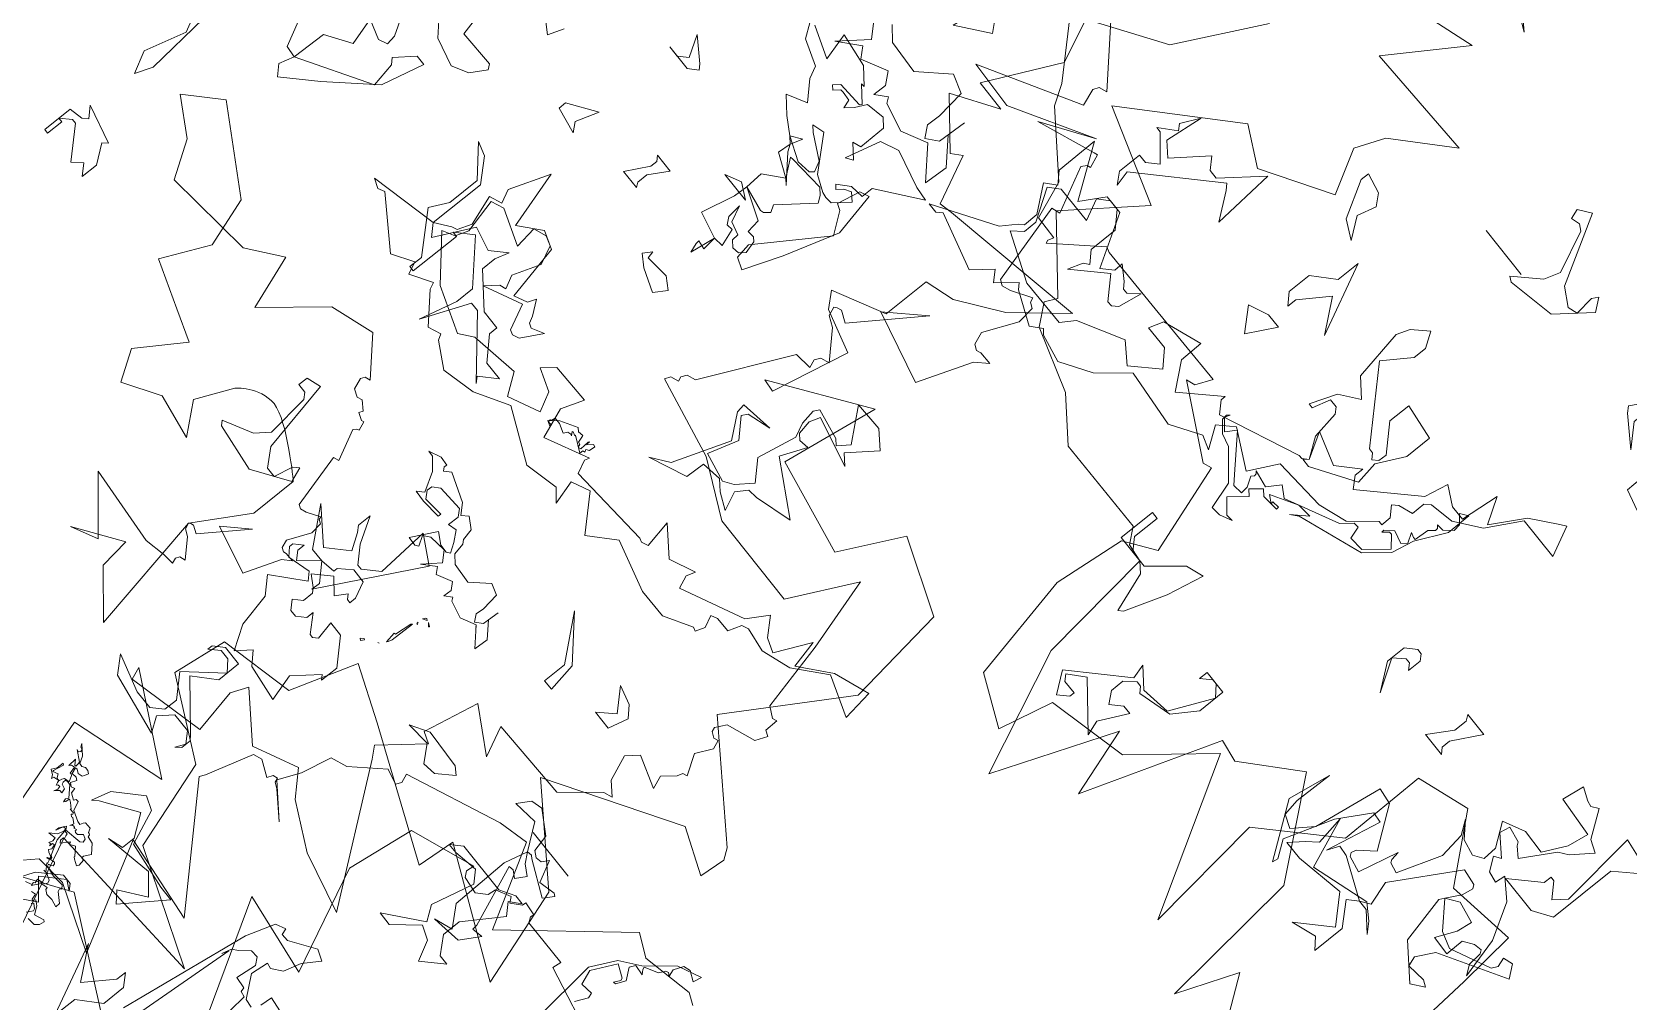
# Model space of a CAD drawing. Header units: metres. Extents: x -71 to 881, y -503 to 661.
# Drawn here: x 118.36 to 124.68, y -270.38 to -266.55 of the extents above; entities that cross this region are included whole.
import ezdxf

# ---------------------------------------------------------------- set-up
doc = ezdxf.new("R2010")
doc.units = ezdxf.units.M
doc.layers.add('ARBRE', color=100, linetype='Continuous', lineweight=13, true_color=0x00ff3f)

# ---------------------------------------------------------------- blocks, each defined once
blk = doc.blocks.new('WMF2', base_point=(0, 0.01))
at = {"color": 251, "lineweight": 0, "true_color": 0x636466}
for points in [[(124.97, -219.82), (134.84, -221.76), (134.73, -222.86), (140.59, -222.8), (140.98, -223.38), (140.96, -223.82), (142.59, -223.95), (142.62, -223.52), (143.7, -222.51), (144.2, -223.11), (145.93, -222.16), (146.02, -221.17), (147.09, -220.14), (149.19, -220.32), (149.69, -220.93), (149.6, -221.91), (157.24, -218.9), (158.3, -210.64), (152.62, -198.66), (162.76, -199.86), (152.65, -183.05)], [(154.26, -173.69), (175.85, -184.22), (183.13, -179.1)], [(212.64, -105.02), (197.13, -110.25), (202.88, -101.16), (188.84, -101.73), (195.03, -95.86), (196.4, -92.3), (193.55, -87.25), (201.48, -82.18), (206.17, -84.52), (217.5, -73.62), (205.76, -70.03), (212.07, -61.12), (204.08, -54.99), (204.77, -53.52), (202.84, -51.25), (195.1, -48.95), (190.12, -45.33), (178.29, -45.44), (176.89, -43.78), (174.7, -43.59), (173.01, -29.2), (166.39, -14.78), (160.89, -29.58), (158.19, -21.39), (152.68, -38.14), (149.95, -37.75), (143.85, -43.43), (139.57, -38.33), (135.29, -33.25), (133.39, -15.7), (130.63, -23.1), (123.64, -13.73)], [(47.38, -42.86), (52.22, -53.02), (31.88, -54.47), (45.91, -59.56), (49.4, -70.11), (59.14, -74.81), (58.34, -81.44), (49.36, -83.76), (46.84, -91.88), (40.14, -89.34), (24.4, -82.93), (24.01, -87.6), (8.81, -80.93), (12.69, -92.64), (23.58, -100.08), (8.83, -109.56), (3.27, -107.44), (3.01, -110.61), (3.9, -111.79), (16.57, -120.44), (8.22, -134.47), (9.81, -146.85), (18.98, -150.2), (22.71, -142.59), (34.39, -144.58), (32.65, -156.43), (43.16, -148.65), (41.63, -148.52), (39.67, -158.01), (44.92, -159.4), (46.44, -161.06), (40.43, -164.26), (40.42, -170.12), (36.91, -171.27), (31.95, -175.08), (27.13, -180.99), (44.83, -177.37), (46.41, -176.96), (49.12, -182.48), (50.2, -181.46), (55.69, -185.68), (50.55, -189.17), (54.41, -189.22), (50.23, -198.2), (52.48, -203.12)], [(162.25, -221.47), (162.55, -220.76), (164.41, -221.19), (167.6, -217.66), (169.53, -216.89), (170.28, -213.15), (171.44, -210.43), (167.5, -207.63), (170.63, -209.8), (171.33, -210.11), (171.53, -210.62), (172.06, -210.42), (172.36, -209.7), (174.37, -210.56), (175.39, -210.16), (176.98, -204.42), (177.29, -203.7), (165.65, -192.21), (176.34, -193.26), (169.52, -180.97), (177.55, -183.87), (181.35, -183.49), (184.59, -178.67)], [(213.62, -93.64), (218.84, -83.17), (228.67, -76.4), (223.08, -70.7), (221.59, -68.47), (214.46, -63.39), (212.7, -59.01), (209.83, -58.98), (210.04, -58.28), (209.88, -57.88), (205.22, -63.07), (204.55, -62.86), (196.2, -62.98), (185.71, -63.11), (186.56, -61.11), (187.58, -60.7), (178.92, -56.25), (177.9, -56.66), (174.32, -45.95), (177.81, -43.34), (178.67, -34.61), (175.87, -21.54), (169.72, -18.91), (168.26, -25.61), (158.55, -28.14), (151.66, -37.02), (141.23, -19.49), (142.97, -34.33), (135.13, -42.17), (135.3, -53.01), (129.01, -55.27), (122.91, -48.29), (114.53, -49.68), (113.77, -42.55), (112.45, -25.61)], [(58.37, -50.92), (61.87, -62.25), (50.47, -66), (62.16, -71.92), (61.59, -70.48), (52.23, -72.98), (53.36, -78.3), (52.54, -80.39), (46.99, -76.49), (41.75, -79.1), (39.13, -76.49), (33.51, -73.76), (26.05, -72.12), (37.25, -86.3), (38.33, -87.51), (34.61, -92.45), (35.99, -92.94), (34.69, -99.75), (29.28, -96.73), (30.97, -100.19), (21.09, -100.49), (17.67, -104.7), (16.66, -105.12), (18.28, -106.23), (19.48, -109.18), (18.41, -110.67), (14.49, -109.41), (15.1, -110.95), (13.93, -112.47), (13.73, -113.15), (13.23, -113.37), (14.72, -115.61), (13.76, -117.64), (14.16, -118.66), (14.68, -118.45), (15.39, -118.76), (15.6, -119.27), (14.94, -120.61), (11.56, -121.96), (10.97, -123.39), (11.67, -123.68), (11.74, -125.32), (12.27, -125.11), (13.58, -125.77), (15.6, -134.05), (18.21, -142.77), (22.11, -134.68), (33.61, -134.71), (40.51, -137.9), (50.45, -139.73), (50.16, -140.44), (49.24, -140.81), (49.44, -141.32), (49.15, -142.04), (48.13, -142.44), (43.19, -153.31), (41.06, -153.59), (41.43, -154.51), (41.13, -155.22), (40.11, -155.63), (43.05, -158.46), (44.35, -159.02), (44.76, -160.04), (44.45, -160.3), (43.92, -160.51), (42.49, -159.91), (37.1, -168.03), (40.97, -163.9), (32.15, -161.95), (29.82, -168.64), (28.52, -170), (30.14, -169.93), (30.65, -169.72), (31.37, -170.03), (31.94, -171.46), (30.17, -175.61), (30.45, -177.74), (31.15, -178.04), (31.35, -178.56), (33.6, -177.07), (34.61, -176.66), (35.32, -176.96), (38.04, -186.65), (37.02, -187.05), (39.7, -192.27), (39.35, -192.88), (38.94, -193.04), (39.56, -194.57), (39.97, -194.4), (46.81, -191.62), (41.05, -195.63), (50.47, -189.97), (56.38, -190.15), (44.99, -196.88), (45.76, -198.84), (45.47, -199.54), (44.55, -199.92), (50.64, -205.39)], [(121.43, -231.58), (122.86, -232.19), (129.04, -230.77), (131.8, -232.03), (142.53, -219.05), (147.98, -228.38), (151.61, -227.39), (162.65, -222.48), (162.25, -221.47), (162.25, -221.47)], [(57.77, -59.77), (57.34, -59.74), (56.99, -59.99), (56.55, -59.99), (56.22, -59.81), (56.35, -59.33), (56.48, -59.08), (57.01, -58.91), (57.45, -59.12), (57.71, -59.07), (57.42, -58.35), (56.8, -58.47), (56.47, -58.28), (56.73, -57.56), (56.31, -57.33), (55.87, -57.53), (55.75, -56.92), (54.93, -56.6), (54.8, -56.85), (54.47, -56.9), (54, -55.88), (52.71, -55.43), (52.29, -55.4), (52.19, -55.8), (52.04, -56.06), (51.25, -56.07), (50.96, -55.61), (50.83, -55.62), (50.67, -55.53), (50.58, -55.28), (49.76, -55.18), (48.77, -54.33), (49.22, -53.47), (49.17, -53.21), (48.84, -53.17), (48.7, -52.42), (48.83, -52.17), (49.57, -52.45), (49.82, -52.58), (49.78, -52.67), (50.67, -53.46), (51.2, -53.08), (51.37, -53.18), (51.41, -53.31), (52.03, -52.33), (52.28, -52.54), (52.29, -52.9), (52.25, -52.99), (52.13, -53.02), (52.29, -53.33), (52.38, -53.6), (52.8, -53.6), (52.54, -52.26), (51.6, -50.66), (51.34, -50.52), (51.27, -50.28), (50.74, -50.44), (50.57, -50.33), (50.48, -50.06), (50.84, -49.82), (50.98, -49.78), (50.89, -49.52), (49.55, -49.37), (48.16, -49.5), (47.78, -49.18), (48, -48.98), (47.85, -48.67), (46.68, -47.94), (46.65, -47.37), (47.56, -47.53), (48.39, -47.43), (48.9, -47.71), (48.98, -47.97), (49.76, -47.72), (50.3, -46.68)], [(49.75, -46.27), (49.22, -46.45), (49.02, -45.79), (48.86, -45.72), (48.68, -46.06), (48.07, -45.73), (47.44, -44.86), (46.32, -45.35), (46.14, -45.25), (46.23, -44.64), (46.6, -44.17), (47.56, -44.03)], [(48.27, -44.32), (47.88, -45.08), (47.97, -45.33), (48.55, -45.65), (48.68, -45.4)], [(51.09, -46.45), (50.35, -46.83), (50.42, -47.09), (50.26, -47.21), (50.42, -47.72), (49.49, -48.01), (49.31, -48.35), (49.49, -48.67), (50.03, -48.84), (50.3, -48.99), (50.77, -48.92), (50.44, -48.95), (51.22, -49.71), (51.11, -49.74), (51.31, -50.19), (51.71, -50.04), (51.65, -50.13), (51.4, -50.23), (51.47, -50.48), (52.03, -50.67), (52.29, -50.82), (52.12, -51.17), (52.29, -51.69), (52.54, -51.59), (52.57, -51.17), (52.63, -51.43), (52.9, -51.36), (52.76, -51.82), (52.87, -52.23), (53.49, -52.1), (53.75, -52.03), (53.04, -52.74), (52.85, -53.52), (52.92, -53.78), (53.01, -53.82), (53.28, -53.74), (53.5, -52.87), (53.5, -53.31), (53.09, -54.09), (52.87, -53.87), (52.85, -53.74), (50.74, -54.16), (50.47, -54.45), (50.6, -54.86), (51.14, -55.04), (51.55, -54.48), (51.91, -54.45), (52.09, -54.54), (52.03, -54.61), (52.09, -54.76), (52.39, -54.6), (52.42, -54.73), (52.51, -54.77), (52.77, -54.69), (52.92, -54.44), (52.77, -54.92), (53.44, -55.27), (53.59, -55.23), (53.84, -55.36), (53.75, -55.52), (53.79, -55.66), (54.35, -55.63), (54.31, -55.72), (54.95, -56.16), (55.21, -56.29), (55.34, -56.28), (55.36, -55.82), (55.49, -55.58), (55.61, -55.96), (55.42, -56.31), (56.6, -57.37), (57.04, -57.37), (57.3, -57.31), (57.27, -56.95), (57.18, -56.7), (56.58, -56.58), (56.42, -56.07), (56.77, -56.03), (57.04, -55.74), (57.17, -55.49), (57.04, -55.96), (57.15, -56.34), (57.42, -56.28), (57.5, -56.1), (57.66, -56.41), (57.75, -56.66), (58.41, -56.45), (58.45, -56.16), (58.7, -56.5), (59.31, -56.82), (58.99, -57.43), (58.98, -58.29), (58.79, -58.19), (59.04, -56.9), (58.99, -56.77), (58.39, -57.11), (58.15, -56.74), (57.97, -56.66), (57.71, -56.74), (57.66, -57.05), (57.53, -57.31), (56.88, -57.52), (57.28, -58.16), (57.46, -58.26), (57.59, -58.22), (57.82, -59.01), (58.22, -58.91), (58.37, -58.64), (58.47, -59.68), (57.96, -59.2), (57.81, -59.24), (57.85, -59.58), (57.93, -59.84), (59.21, -60.53), (58.92, -60.47), (58.77, -60.73), (58.88, -60.98), (59.17, -61.05), (59.42, -61.39), (58.22, -60.54), (57.77, -59.77), (57.77, -59.77)], [(169.87, -28.84), (169.25, -28.23), (167.56, -28.23), (167.56, -27.6), (168.66, -26.5), (170.48, -28.84), (164.64, -34.67), (165.12, -36.39), (162.8, -34.67), (159.28, -35.28), (156.97, -40.52), (158.19, -41.62), (158.8, -41.62), (159.88, -40.52), (159.88, -41.62), (156.97, -41.62), (156.97, -38.21), (158.8, -35.28), (162.8, -34.07), (163.41, -34.67), (164.03, -34.67), (165.12, -33.45), (165.12, -31.75), (164.03, -30.53), (162.8, -31.75), (161.71, -31.75), (163.41, -28.23), (162.8, -26.5), (168.04, -30.53), (169.87, -28.84), (169.87, -28.84)], [(127.86, -39.54), (126.03, -38.33), (124.94, -37.24), (127.24, -38.94), (128.46, -38.94), (129.55, -37.85), (127.24, -35.41), (127.24, -31.39), (128.46, -32.48), (131.38, -31.39), (127.86, -34.91), (130.76, -37.85), (136.62, -36.62), (138.93, -36.62), (137.71, -38.33), (136.62, -39.54), (137.23, -43.08), (134.79, -37.24), (127.86, -39.54), (127.86, -39.54)], [(120.42, -66.45), (119.65, -67.04), (117.45, -64.06), (115.93, -63.49), (117.61, -61.04), (118.69, -60.22), (120.94, -56.22), (122.15, -57.02), (122.44, -57.42), (124.35, -57.69), (124.6, -56.41), (122.13, -54.73), (122.91, -54.15), (121.8, -52.67), (120.44, -52.47), (120.32, -53.77), (117.85, -52.09), (115.45, -48.04), (114.13, -43.19), (114.93, -44.29), (115.11, -45.98), (115.4, -46.38), (116.35, -46.16), (117.52, -45.28), (117.5, -42.97), (119.86, -43.05), (118.8, -45.54), (118.53, -47.44), (121.17, -47.9), (122.64, -46.8), (121.69, -48.6), (121.49, -49.97), (121.78, -50.35), (123.77, -50.57), (128.28, -42.59), (127.38, -39.75), (128.46, -38.94), (133.52, -40.99), (134.82, -41.11), (135.39, -39.6), (134.06, -46.44), (135.36, -46.55), (137.61, -42.55), (139.52, -36.52), (138.12, -34.62), (138.22, -33.95), (142.72, -39.97), (141.89, -45.21), (141.95, -40.55), (141.61, -38.48), (139.96, -37.89), (138.27, -40.36), (137.04, -48.82), (135.07, -48.6), (131.68, -44.07), (133.27, -42.27), (133.42, -41.67), (133.14, -41.28), (131.16, -40.93), (130.09, -45.87), (129.9, -44.79), (129.67, -44.48), (128.38, -44.23), (126.63, -49.66), (127.08, -52.73), (128.25, -54.29), (126.47, -52.71), (124.5, -52.36), (123.39, -53.17), (123.49, -54.92), (125.42, -57.49), (122.86, -58.8), (119.88, -58.72), (118.5, -61.58), (118.12, -64.16), (123.08, -64.47), (122.69, -67.2), (121.11, -66.56), (120.42, -66.45), (120.42, -66.45)], [(122.64, -46.8), (119.8, -44.2), (117.78, -43.62), (113.05, -45.94), (112.69, -46.71), (113.05, -47.75), (111.9, -48.16), (110.76, -46.76), (118.41, -42.1), (119.56, -39.88), (119.15, -38.74), (116.82, -39.05), (116.04, -38.68), (117.45, -37.54), (121.56, -40.46), (122.95, -46.17), (122.64, -46.8), (122.64, -46.8)], [(174.7, -43.59), (178.13, -43.59), (178.13, -48.16), (177.26, -48.16), (177.26, -44.83), (176.02, -43.59), (173.91, -43.59), (170.9, -47.37), (168.8, -48.16), (169.68, -43.59), (171.36, -38.49), (171.81, -38.05), (173.47, -42.7), (174.7, -43.59), (174.7, -43.59)], [(220.57, -50.22), (221.79, -50.2), (214.78, -54.92), (213.59, -56.76), (213.1, -57.26), (213.13, -59.1), (215.47, -61.97), (214.27, -63.08), (215.5, -64.29), (215.56, -69.52), (211.34, -63.72), (209.67, -66.67), (207.37, -66.7), (203.77, -60.91), (202.56, -62.13), (202.58, -63.23), (200.85, -62.15), (200.24, -61.55), (199.64, -61.56), (198.56, -62.79), (199.01, -59.87), (199.61, -59.26), (200.21, -59.24), (202.55, -61.52), (206.05, -57.94), (205.47, -59.78), (204.85, -60.28), (206.1, -61.48), (206.14, -65.01), (207.85, -66.7), (209.07, -66.69), (210.27, -65.56), (209.03, -63.15), (213.66, -63.1), (214.86, -61.99), (212.51, -58.47), (212.49, -56.77), (213.57, -55.55), (207.7, -53.3), (201.85, -53.37), (200.78, -55.09), (195.57, -58.07), (193.11, -56.39), (190.24, -59.36), (192.08, -61.04), (195, -61.01), (194.41, -62.83), (189.81, -64.59), (189.77, -61.68), (187.3, -58.79), (183.33, -62.96), (183.33, -62.37), (182.1, -61.15), (172.77, -65.4), (172.29, -65.4), (171.68, -66.02), (173.43, -68.94), (169.39, -67.77), (166.98, -70.11), (166.96, -69.01), (165.85, -67.81), (160.08, -73.71), (159.5, -76.65), (157.18, -75.46), (155.35, -75.48), (154.92, -80.22), (153.06, -77.33), (150.8, -81.38), (147.91, -83.85), (147.29, -84.34), (145.55, -80.94), (150.8, -80.88), (153.05, -76.72), (155.95, -74.38), (158.86, -73.73), (159.47, -73.11), (159.44, -71.4), (161.14, -70.78), (161.73, -70.16), (160.64, -69.08), (160.62, -67.87), (161.11, -67.86), (163.5, -64.91), (166.9, -63.65), (173.36, -63.08), (175.14, -59.53), (179.8, -61.8), (181.48, -60.07), (179.75, -57.65), (181.46, -58.23), (184.95, -55.88), (192.02, -56.41), (194.9, -52.85), (198.42, -50.48), (201.82, -51.06), (202.43, -51.55), (203.66, -50.42), (207.69, -52.09), (208.3, -52.68), (210.1, -50.35), (211.21, -51.44), (213, -49.09), (219.97, -50.84), (220.57, -50.22), (220.57, -50.22)], [(40.86, -56.38), (43.16, -58.19), (49.01, -56.98), (47.19, -57.59), (47.19, -59.3), (49.01, -61.74), (53.04, -58.82), (53.65, -58.19), (53.04, -60.53), (50.1, -63.43), (48.41, -62.83), (46.7, -58.82), (40.86, -58.19), (39.03, -58.19), (42.55, -52.98), (43.78, -54.06), (40.86, -56.38), (40.86, -56.38)], [(113.17, -63.62), (113.17, -55.18), (115.36, -53.65), (120.07, -53.65), (116.91, -56.82), (116.91, -57.81), (116.37, -57.81), (114.82, -56.28), (113.72, -57.81), (114.82, -67.35), (110.12, -66.81), (113.17, -63.62), (113.17, -63.62)], [(156.89, -69.51), (157.43, -66.75), (159.56, -64.03), (167.3, -61.05), (168.14, -60.32), (166.54, -62.02), (168.32, -61.8), (171.36, -59.94), (170.42, -59.42), (170.47, -59.72), (169.59, -59.84), (169.56, -59.52), (171.59, -59.29), (172.31, -59.83), (173.34, -58.5), (172.64, -57.96), (174.22, -55.94), (172.57, -54.64), (171.71, -54.74), (173.12, -54.01), (174.29, -53.87), (175.3, -57.08), (178.61, -59.71), (180.18, -60.09), (181.49, -61.11), (181.56, -61.74), (181.3, -62.07), (181.53, -61.43), (180.22, -60.39), (179.42, -61.68), (175.68, -58.22), (174.72, -57.4), (173.53, -57.53), (173.65, -58.47), (174.34, -59.58), (174.13, -59.93), (174.18, -60.23), (174.45, -60.45), (172.34, -60.13), (171.33, -61.75), (169.98, -60.98), (163.78, -64.16), (162.73, -65.48), (162.11, -65.55), (161.63, -64.1), (159.84, -64.31), (157.76, -66.95), (159.09, -68.05), (159.4, -68.02), (159.94, -67.33), (159.98, -67.64), (159.15, -68.6), (157.6, -68.22), (157.12, -68.85), (157.81, -69.96), (157.22, -69.78), (156.92, -69.81), (156.81, -71.58), (156.27, -72.27), (156.3, -72.59), (156.65, -72.85), (155.79, -72.95), (154.94, -73.93), (155.05, -74.81), (156.1, -75.62), (155.22, -76.3), (155.18, -73.27), (156.89, -69.51), (156.89, -69.51)], [(136.37, -58.45), (136.37, -57.37), (135.76, -56.76), (138.68, -56.76), (136.98, -59.69), (136.98, -61.39), (137.47, -62), (134.54, -62), (136.37, -58.45), (136.37, -58.45)], [(147.98, -61.05), (146.87, -62.15), (146.26, -62.15), (145.66, -61.53), (145.66, -59.83), (146.26, -60.44), (146.87, -60.44), (147.98, -59.23), (145.66, -55.68), (147.98, -58.61), (147.98, -61.05), (147.98, -61.05)], [(171.68, -66.02), (173.31, -68.24), (173.88, -71.59), (174.47, -72.18), (175.5, -72.18), (176.09, -69.97), (176.66, -69.97), (175.5, -73.22), (173.31, -74.97), (175.5, -76.59), (176.66, -82.74), (176.09, -84.36), (174.47, -86.09), (173.31, -84.36), (173.31, -82.74), (175.5, -79.36), (168.32, -72.18), (167.74, -72.18), (167.15, -71.59), (166.58, -72.18), (166.58, -73.22), (169.36, -76), (169.36, -78.78), (164.96, -78.33), (164.96, -74.97), (166.58, -71.59), (166.11, -68.82), (171.09, -65.45), (172.15, -65.45), (171.68, -66.02), (171.68, -66.02)], [(64.7, -71.27), (60.09, -70.06), (57.77, -70.06), (56.55, -71.27), (56.55, -72.98), (58.86, -75.3), (55.34, -79.44), (56.55, -80.53), (57.77, -80.53), (58.86, -79.44), (58.86, -80.05), (57.77, -81.14), (55.34, -81.14), (55.34, -78.22), (57.77, -75.92), (52.42, -71.77), (51.91, -71.27), (51.91, -70.06), (52.42, -69.46), (51.91, -70.67), (53.02, -71.77), (55.34, -71.77), (56.55, -70.06), (55.34, -68.37), (63.01, -69.46), (64.7, -71.27), (64.7, -71.27)], [(187.57, -69.19), (189.89, -71.62), (187.57, -72.72), (185.74, -72.72), (187.57, -69.19), (187.57, -69.19)], [(211.1, -72.56), (210.01, -72.56), (208.8, -73.77), (211.73, -76.09), (212.35, -76.09), (210.51, -77.8), (211.1, -78.4), (210.01, -80.71), (210.51, -76.09), (208.8, -74.88), (205.88, -79.01), (204.66, -77.8), (203.56, -77.8), (200.04, -82.55), (199.42, -74.88), (201.73, -77.8), (202.34, -78.4), (210.51, -70.25), (210.01, -68.43), (211.1, -69.64), (211.1, -72.56), (211.1, -72.56)], [(68.73, -71.99), (73.89, -76.06), (74.34, -79.76), (79.68, -75.87), (76.6, -77.49), (82.66, -82.33), (73, -81.67), (70.51, -82.25), (69.1, -82.43), (69.35, -83.04), (69.14, -83.51), (68.47, -83.79), (70.41, -85.67), (71.27, -86.04), (71.55, -86.71), (71.33, -86.9), (71, -87.03), (70.05, -86.62), (66.45, -92.02), (69.04, -89.28), (63.17, -87.99), (61.62, -92.45), (60.75, -93.34), (61.84, -93.29), (62.18, -93.16), (62.64, -93.37), (63.02, -94.3), (61.86, -97.06), (62.03, -98.49), (62.51, -98.7), (62.64, -99.03), (64.13, -98.04), (64.8, -97.78), (65.29, -97.98), (67.08, -104.41), (66.4, -104.68), (68.19, -108.14), (67.94, -108.55), (67.68, -108.66), (68.1, -109.68), (68.37, -109.56), (69.29, -109.9), (69.08, -110.38), (70.18, -111.12), (70.78, -110.87), (71.7, -111.21), (72.22, -112.5), (72.02, -112.99), (71.4, -113.23), (75.46, -116.88), (80.69, -115.04), (86.12, -108.09), (88.43, -114.47), (92.34, -111.31), (103.35, -109.97), (106.1, -114.07), (110.61, -116.64), (106.84, -120.37), (96.77, -114.54), (94.84, -108.74), (97.41, -102.93), (91.6, -101), (87.74, -99.72), (91.28, -94.1), (89.03, -90.71), (84.85, -93.45), (79.38, -92.64), (82.27, -96.02), (80.34, -100.54), (80.31, -100.55), (80.25, -100.64), (80.17, -100.76), (80.05, -100.9), (79.89, -101.09), (79.68, -101.28), (79.47, -101.5), (79.2, -101.73), (78.93, -101.95), (78.6, -102.17), (78.25, -102.36), (77.89, -102.55), (77.49, -102.7), (77.07, -102.81), (76.62, -102.9), (76.15, -102.93), (75.62, -102.89), (75.04, -102.76), (74.41, -102.57), (73.74, -102.32), (73.05, -102.03), (72.35, -101.7), (71.67, -101.35), (70.98, -101), (70.34, -100.64), (69.73, -100.29), (69.19, -99.97), (68.7, -99.67), (68.31, -99.43), (68.02, -99.24), (67.83, -99.11), (67.77, -99.08), (67.77, -93.28), (71.55, -86.71), (68.73, -71.99), (68.73, -71.99)], [(184.65, -79.77), (186.95, -76.25), (186.95, -75.04), (188.18, -76.25), (188.18, -79.17), (185.74, -81.48), (185.74, -84.42), (181.72, -76.25), (184.65, -79.77), (184.65, -79.77)], [(89, -155.76), (89.67, -153.85), (92.49, -155.57)], [(96.65, -150.2), (95.72, -146.4), (91.23, -146.56), (90.77, -146.01), (91.89, -144.08), (93.76, -142.97), (97.21, -143.77), (98.75, -145.15)], [(101.81, -142.17), (100.48, -140.04), (100.32, -138.84), (101.34, -138.36), (103.76, -139.06), (102.79, -135.77), (105.69, -133.77), (105.82, -129.54), (107.25, -129.65), (108.74, -132.52)], [(146.26, -95.22), (146.17, -92.39), (141.64, -91.28)], [(18.5, -90.74), (17.84, -93.61), (20.02, -96.45), (22.98, -96.02), (22.05, -97.63), (20.72, -98), (17.93, -96.37), (17.41, -94.37), (16.65, -93.94), (15.97, -94.11), (15.49, -94.96), (14.21, -92.52), (12.21, -93.06), (11.86, -92.86), (12.6, -91.6), (16.89, -93.51), (17.23, -93.72), (17.84, -93.61), (16.91, -92.52), (15.64, -91.79), (16.37, -90.52), (17.22, -91.02), (17.83, -90.91), (14.87, -83.79), (14.78, -83.17), (13.49, -83.45), (14.87, -81.07), (17.86, -80.56), (18.47, -80.47), (16.28, -81.33), (18.28, -83.52), (18.5, -90.74), (18.5, -90.74)], [(55.55, -83.45), (56.85, -81.67), (58.61, -84.37), (59.53, -88.36), (61.31, -90.12), (57.78, -93.28), (58.61, -94.11), (61.31, -93.28), (62.23, -94.11), (62.23, -94.58), (61.31, -95.5), (61.31, -94.58), (60.48, -93.73), (58.61, -95.97), (56.85, -96.33), (56.85, -96.8), (55.55, -98.2), (53.79, -98.2), (52.87, -96.33), (52.87, -95.5), (53.33, -95.5), (53.79, -95.97), (54.63, -94.58), (56.39, -95.97), (58.23, -94.11), (56.85, -93.28), (56.39, -92.81), (56.39, -91.51), (57.31, -90.59), (56.39, -89.66), (55.55, -89.66), (54.63, -90.59), (54.63, -91.51), (52.87, -89.66), (52.41, -89.66), (51.93, -90.12), (52.41, -92.34), (50.63, -92.34), (47.94, -89.66), (47.94, -87.42), (48.41, -87.89), (50.63, -84.84), (49.71, -81.67), (54.16, -82.15), (55.55, -83.45), (55.55, -83.45)], [(193.06, -90.68), (193.06, -91.77), (190.63, -91.29), (189.54, -90.08), (190.15, -87.76), (188.32, -85.45), (190.63, -86.53), (193.06, -90.68), (193.06, -90.68)], [(30.71, -93.26), (29.79, -92.67), (31.51, -90.88), (33.12, -90.61), (34.74, -92.37), (37.69, -92.07), (35.5, -93.43), (30.71, -93.26), (30.71, -93.26)], [(58.61, -95.97), (60.32, -95.97), (63.86, -99.98), (59.71, -97.06), (57.39, -99.38), (58.61, -101.21), (59.21, -101.81), (59.21, -103.52), (57.39, -100.59), (55.69, -98.89), (55.08, -98.89), (53.39, -100.59), (53.87, -107.05), (50.45, -105.22), (56.79, -93.05), (56.79, -94.14), (58.61, -95.97), (58.61, -95.97)], [(47.28, -95.16), (47.15, -95.21), (47.28, -95.16), (47.28, -95.16)], [(48.48, -94.16), (48.71, -93.73), (48.96, -93.86), (48.64, -94.24), (48.48, -94.16), (48.48, -94.16)], [(12.72, -95.5), (19.16, -95.5), (12.72, -95.5), (12.72, -95.5)], [(46.51, -96.62), (46.65, -96.16), (46.74, -95.97), (46.95, -97.29), (46.8, -97.34), (46.58, -99.41), (46.49, -99.57), (46.51, -96.62), (46.51, -96.62)], [(78.38, -97.12), (74.97, -98.96), (73.76, -100.65), (74.37, -105.9), (74.97, -106.51), (76.08, -106.51), (76.08, -107.72), (74.37, -108.33), (72.54, -99.56), (70.84, -97.73), (69.62, -97.73), (69.14, -100.05), (68.53, -100.65), (67.9, -98.96), (72.05, -96.02), (77.9, -96.64), (78.38, -97.12), (78.38, -97.12)], [(151.83, -99.7), (151.83, -97.88), (149.53, -95.56), (153.05, -97.88), (153.66, -98.49), (151.35, -102.62), (151.35, -100.8), (151.83, -99.7), (151.83, -99.7)], [(173.74, -97.12), (171.08, -99.94), (170.47, -101.94), (172.73, -106.71), (173.49, -107.11), (174.53, -106.76), (174.92, -107.91), (173.5, -109.02), (168.96, -101.3), (166.77, -100.11), (165.62, -100.49), (165.9, -102.84), (165.52, -103.6), (164.39, -102.19), (167.39, -98.11), (173.12, -96.81), (173.74, -97.12), (173.74, -97.12)], [(173.09, -98.24), (179.55, -98.24), (173.09, -98.24), (173.09, -98.24)], [(46.06, -100), (46.17, -99.95), (46.26, -100.23), (46.22, -100.08), (46.06, -100), (46.06, -100)], [(45.08, -100.81), (45.46, -101.12), (45.03, -100.9), (45.08, -100.81), (45.08, -100.81)], [(45.94, -101.27), (45.76, -101.16), (46.23, -100.87), (46.06, -101.21), (45.94, -101.27), (45.94, -101.27)], [(111.88, -106.14), (110.25, -104.06), (110.25, -101.98), (111.34, -103.08), (112.32, -101.98), (115.5, -105.17), (116.06, -105.17), (117.15, -104.06), (116.61, -104.06), (116.61, -101.98), (117.15, -101.98), (117.15, -105.71), (115.5, -106.14), (114.95, -106.7), (116.06, -107.79), (111.34, -106.7), (111.88, -106.14), (111.88, -106.14)], [(41.84, -105.25), (43.62, -104.29), (45.73, -104.74), (46.01, -105.12), (46.77, -104.41), (46.73, -105.44), (47.43, -106.2), (49.22, -105.25), (49.85, -105.94), (51.28, -104.6), (49.82, -106.67), (50.87, -107.74), (52.95, -107.44), (53.69, -106.82), (53.01, -105.71), (53.39, -105.43), (54.48, -105.47), (52.9, -108.54), (51.53, -107.75), (50.51, -107.72), (50.13, -108.07), (50.82, -109.11), (51.79, -110.25), (52.85, -109.93), (52.79, -111.31), (53.49, -112.07), (56.63, -111.82), (57.39, -111.12), (57.42, -110.48), (56.72, -109.72), (54.29, -109.98), (54.31, -109.62), (56.73, -109.36), (58.12, -109.4), (57.43, -110.12), (58.73, -112.28), (60.09, -113.37), (60.82, -113.4), (59.39, -114.07), (58.29, -114.03), (58.31, -113.66), (57.96, -113.28), (57.27, -113.98), (53.82, -112.76), (52.77, -111.68), (52.09, -112.38), (50.71, -111.59), (50.41, -110.19), (50.06, -109.81), (49.75, -108.42), (48.76, -107.65), (46.27, -107.55), (44.45, -109.59), (43.06, -109.17), (42.78, -107.03), (42.83, -106.03), (42.2, -105.27), (41.44, -105.97), (41.35, -108.07), (41.41, -106.7), (39.72, -105.17), (39.79, -103.4), (41.84, -105.25), (41.84, -105.25)], [(41.84, -105.25), (41.63, -105.03), (41.84, -105.25), (41.84, -105.25)], [(31.94, -110.31), (36.07, -115.05), (31.32, -110.9), (30.71, -107.38), (31.94, -107.38), (31.94, -110.31), (31.94, -110.31)], [(23.77, -111.52), (26.08, -113.84), (23.77, -113.24), (22.56, -112.13), (23.16, -109.69), (25.47, -109.69), (23.77, -111.52), (23.77, -111.52)], [(115.75, -121.61), (116.64, -123.29)], [(115.75, -124.16), (114.96, -116.16), (115.75, -114.04), (117.08, -116.51), (115.75, -121.61), (115.75, -121.61)], [(194.63, -115.87), (201.7, -119.08), (199.51, -119.1), (194.63, -115.87), (194.63, -115.87)], [(88.02, -127.64), (89.18, -128.05), (81.01, -130.16), (79.28, -131.51), (78.66, -131.81), (78.08, -133.54), (79.32, -137.06), (77.83, -137.7), (78.59, -139.25), (76.91, -144.21), (74.85, -137.35), (72.31, -139.57), (70.12, -138.82), (68.65, -132.15), (67.1, -132.91), (66.75, -133.95), (65.48, -132.37), (65.1, -131.6), (64.53, -131.41), (63.1, -132.21), (64.5, -129.59), (65.26, -129.22), (65.84, -129.4), (67.29, -132.34), (71.77, -130.12), (70.62, -131.65), (69.87, -131.93), (70.65, -133.46), (69.51, -136.82), (70.57, -138.98), (71.73, -139.36), (73.23, -138.72), (72.87, -136.03), (77.25, -137.51), (78.75, -136.87), (77.7, -132.76), (78.24, -131.16), (79.66, -130.35), (74.87, -126.28), (69.33, -124.41), (67.74, -125.68), (61.86, -126.76), (60.09, -124.38), (56.38, -126.21), (57.56, -128.41), (60.34, -129.35), (59.17, -130.88), (54.25, -131.01), (55.18, -128.25), (53.81, -124.69), (48.67, -127.32), (48.87, -126.75), (48.11, -125.21), (37.91, -126.12), (37.44, -125.97), (36.67, -126.35), (37.35, -129.67), (33.92, -127.23), (30.88, -128.65), (31.23, -127.59), (30.59, -126.09), (23.17, -129.77), (21.67, -132.34), (19.86, -130.44), (18.12, -129.86), (16.15, -134.19), (15.36, -130.85), (11.87, -133.9), (8.32, -135.28), (7.59, -135.54), (7.07, -131.77), (12.02, -133.45), (15.55, -130.27), (19.06, -129.03), (22.02, -129.38), (22.79, -129), (23.33, -127.38), (25.15, -127.33), (25.92, -126.95), (25.23, -125.56), (25.63, -124.43), (26.08, -124.57), (29.34, -122.59), (32.94, -122.53), (39.22, -124.13), (42.07, -121.37), (45.72, -125.04), (47.88, -123.97), (47.05, -121.13), (48.46, -122.25), (52.55, -121.18), (59.04, -124.03), (62.95, -121.62), (67.02, -120.56), (70.08, -122.22), (70.5, -122.88), (71.99, -122.24), (75.25, -125.13), (75.62, -125.9), (78.11, -124.29), (78.79, -125.68), (81.26, -124.08), (87.26, -128.05), (88.02, -127.64), (88.02, -127.64)], [(81.01, -137.11), (81.01, -130.16), (79.79, -128.95), (77.48, -133.7), (74.56, -133.08), (72.85, -134.78), (73.33, -133.08), (73.33, -131.26), (69.33, -128.34), (67, -128.34), (67, -127.23), (64.57, -124.92), (62.26, -124.92), (64.09, -123.1), (63.48, -122.5), (69.93, -127.84), (71.03, -127.84), (73.33, -122), (72.24, -126.63), (72.24, -128.95), (76.88, -133.08), (78.71, -131.26), (78.09, -131.26), (78.09, -124.92), (78.71, -124.92), (78.71, -126.63), (82.71, -130.78), (81.61, -133.08), (81.61, -137.11), (85.03, -140.02), (83.32, -139.54), (81.01, -137.11), (81.01, -137.11)], [(54.16, -127.33), (52.25, -128.51), (51.85, -128.21), (51.22, -128.34), (51.11, -128.15), (50.9, -127.48), (50.6, -127.43), (50.52, -127.17), (50.44, -127.11), (50.17, -127.21), (50.23, -128.35), (50.16, -128.51), (50.16, -128.08), (50.07, -128.03), (49.62, -128.66), (49.33, -128.62), (49.38, -127.89), (49.74, -127.62), (49.57, -127.32), (49.82, -127.23), (49.84, -126.81), (51.76, -127.71), (51.74, -127.58), (52.22, -127.74), (52.33, -127.68), (51.98, -127.29), (52.17, -127.38), (52.57, -127.26), (52.83, -126.75), (53.96, -127.11), (54.74, -127.1), (54.8, -126.57), (54.93, -126.53), (54.96, -126.46), (54.93, -126.32), (54.74, -126.22), (54.51, -126.31), (54.41, -126.05), (55.06, -126.28), (54.16, -127.33), (54.16, -127.33)], [(105.82, -129.54), (97.54, -134.76), (98.14, -137.7), (98.75, -138.3), (97.05, -140.62), (95.83, -140.62), (97.05, -135.38), (101.69, -130.15), (105.21, -126.6), (106.3, -127.7), (105.82, -129.54), (105.82, -129.54)], [(181.55, -179.23), (180.45, -182.15), (178.13, -184.47), (176.91, -184.47), (176.31, -183.86), (177.52, -184.47), (179.84, -182.15), (177.52, -180.32), (185.07, -173.85)], [(28.56, -153.92), (30.94, -150.53), (29.67, -149.64), (35.82, -150.93), (36.23, -149.61), (35.92, -147.95), (35.22, -147.45), (34.02, -147.66), (35.31, -144.47), (28.78, -140.9), (33.22, -139.51), (34.42, -139.31), (35.29, -137.92), (34.3, -135.76), (36.32, -136.63), (37.59, -137.52), (39.98, -137.11), (40.07, -134.73), (44.54, -132.73), (42.46, -134.33), (40.08, -141.29), (42.26, -143.89), (42.45, -144.97), (38.49, -145.64), (41.28, -144.68), (41.66, -143.99), (39.59, -141.99), (40.67, -138.22), (37.1, -137.61), (35.99, -138.41), (34.61, -140.39), (36.71, -142.49), (35.82, -147.35), (36.59, -148.94), (36.91, -150.74), (36.53, -151.43), (32.84, -150.83), (32.14, -150.33), (31.15, -151.75), (34.23, -155.28), (30.66, -155.41), (28.56, -153.92), (28.56, -153.92)], [(59.05, -144.81), (61.87, -145.83), (63.32, -146.72), (62.67, -147.76), (62.48, -146.91), (59.55, -147.25), (58.09, -146.36), (59.05, -144.81), (59.05, -144.81)], [(82.25, -150.59), (79.04, -152.94), (79.92, -150.11), (79.04, -149.13), (82.25, -149.63), (82.25, -150.59), (82.25, -150.59)], [(59.93, -151.15), (60.32, -152.23), (60.38, -152.67), (59.29, -152.55), (59.49, -154.26), (58.26, -154.43), (58.99, -156.48), (59.78, -156.36), (60.39, -157.12), (60.6, -158.84), (59.69, -157), (58.12, -156.61), (58.04, -155.76), (57.3, -155.21), (56.47, -155.37), (55.94, -156.07), (56.34, -157.53), (56.79, -157.86), (57.66, -157.75), (57.9, -159.41), (61.78, -160.83), (58.66, -160.38), (58.28, -160.48), (57.75, -161.18), (58.26, -161.95), (55.2, -166.06), (55.75, -166.8), (56.5, -167.36), (60.96, -166.95), (61.31, -166.89), (59.77, -164.96), (59.07, -164.44), (62, -167.02), (62.51, -167.79), (63.26, -168.35), (60.34, -167.25), (58.66, -167.5), (58.28, -168), (58.89, -169.15), (61.9, -170.7), (62.6, -171.21), (61.18, -171.65), (57.84, -168.06), (55.81, -167.24), (55.17, -167.15), (54.29, -167.27), (52.87, -169.18), (53.82, -169.88), (54.6, -169.37), (55.15, -168.63), (55.66, -169.01), (54.32, -170.26), (52.66, -170.5), (52.66, -171.97), (47.81, -175.9), (49.56, -176.04), (54.15, -177.07), (56.26, -176.06), (57.34, -171.75), (56.54, -172.31), (58.19, -173.55), (57.21, -173.91), (57.26, -177.31), (58.26, -178.06), (60.53, -177.56), (61.17, -176.18), (61.91, -175.17), (62.25, -176.19), (63.37, -176.26), (63.72, -176.21), (64.28, -175.46), (64.78, -175.83), (64.22, -176.58), (61.08, -176.8), (60.89, -177.07), (62.8, -178.48), (62.37, -178.54), (64.31, -180), (68.46, -180.44), (67.52, -177.18), (71.39, -178.5)], [(71.97, -178.23), (70.82, -176.69), (67.68, -175.65), (66.98, -174.25), (64.97, -172.31), (67.26, -170.98), (65.32, -169.52), (63.26, -168.35), (62.04, -169.25), (62.51, -167.79), (62.6, -166.17), (59.77, -164.96), (61.9, -163.05), (61.78, -160.83), (61.83, -159.09), (62.73, -154.97), (59.49, -154.26), (59.93, -151.15), (59.93, -151.15)], [(70.48, -153.72), (70.48, -154.59), (70.98, -155.09), (68.65, -155.09), (70, -152.75), (70, -151.4), (69.61, -150.88), (71.95, -150.88), (70.48, -153.72), (70.48, -153.72)], [(56.45, -156.83), (51.18, -165.09), (52.99, -167.49), (53.79, -167.78), (53.24, -170.6), (52.14, -171.11), (51.01, -165.85), (52.98, -159.15), (54.67, -154.45), (56.12, -154.97), (56.45, -156.83), (56.45, -156.83)], [(62.6, -160.74), (60.66, -159.76), (64.44, -159.76), (62.6, -160.74), (62.6, -160.74)], [(78.47, -163.95), (77.51, -164.92), (78.97, -167.27), (76.15, -165.41), (75.64, -164.92), (76.63, -163.95), (79.84, -163.95), (78.47, -163.95), (78.47, -163.95)], [(154.11, -189.8), (154.29, -191.99), (154.99, -192.09), (155.13, -192.59), (156.55, -192.72), (156.32, -195.25), (156.96, -196.02), (157.91, -195.93), (158.87, -194.78), (159.49, -194.28), (159.79, -193.07), (159.51, -193.9), (160.36, -181.18)], [(161.97, -180.37), (159.66, -196.47), (158.58, -199.98), (157.43, -200.58), (157.16, -199.85), (156.26, -199.9), (153.31, -201.99), (151.94, -201.5), (153.21, -199.48), (153.79, -197.33), (154.96, -196.37), (155.66, -196.47), (155.88, -194.31), (153.91, -191.96), (152.87, -191.86)], [(152.36, -192.9), (152.27, -194.36), (150.48, -194.18)], [(167.3, -178.31), (164.99, -181.83), (164.99, -183.07), (163.76, -181.83), (163.76, -178.92), (166.2, -176.6), (166.2, -173.68), (170.22, -181.83), (167.3, -178.31), (167.3, -178.31)], [(52.76, -180.21), (55.75, -178.63), (59.24, -179.37), (59.71, -180), (60.98, -178.83), (60.92, -180.53), (62.07, -181.8), (65.07, -180.21), (66.12, -181.35), (68.53, -179.14), (66.06, -182.57), (67.81, -184.35)], [(65.94, -185.49), (64.29, -184.21), (60.16, -184.05), (57.09, -187.45), (54.82, -186.75), (54.35, -183.2), (54.41, -181.49), (53.37, -180.24), (52.1, -181.39), (51.95, -184.94), (52.04, -182.63), (49.22, -180.06), (49.34, -177.15), (52.76, -180.21), (52.76, -180.21)], [(59.05, -195.06), (57.96, -193.84), (61.5, -190.92), (60.89, -195.06), (59.05, -195.06), (59.05, -195.06)], [(128.63, -229.85), (130.85, -228.1), (132.31, -224.99), (131.45, -216.73)], [(130.27, -221.28), (129.57, -222.8), (129.78, -223.38), (131.29, -223.17), (131.93, -224.86), (130.51, -227.9), (128.94, -227.21), (128.82, -226.92), (129.2, -226.13), (128.91, -226.23), (128.41, -227.4), (129.45, -228.63), (129.11, -229.36), (127.81, -229.23), (128.24, -229.68), (128.34, -229.97), (126.82, -230.86), (126.44, -231.65), (126.15, -231.77), (125.75, -231.58), (126.06, -232.39), (125.56, -233.58), (124.75, -233.87), (123.53, -233.31), (123.33, -234.38), (126.03, -233.07), (128.63, -229.85), (128.63, -229.85)], [(147.98, -213.1), (150.4, -210.17), (152.11, -210.17), (147.98, -213.72), (149.19, -215.41), (147.98, -220.65), (149.19, -221.87), (152.11, -221.27), (153.32, -221.27), (152.11, -222.48), (145.66, -222.48), (143.95, -223.57), (142.74, -223.57), (143.95, -222.48), (142.74, -221.27), (145.66, -216.64), (145.66, -214.32), (143.95, -212.49), (142.74, -212.49), (145.04, -210.17), (146.26, -212.49), (147.98, -213.1), (147.98, -213.1)]]:
    blk.add_lwpolyline(points, dxfattribs=at)

msp = doc.modelspace()

# ---------------------------------------------------------------- block references
at = {"layer": 'ARBRE', "color": 251, "lineweight": 5, "true_color": 0x636466, "xscale": 0.03451886634015593, "yscale": 0.03451886634015593, "zscale": 0.03451886634015593, "rotation": 128.5771086415459}
for p in [(118.1807, -272.2898), (125.3324, -274.2941), (117.3416, -278.6647)]:
    msp.add_blockref('WMF2', p, dxfattribs=at)

doc.saveas('drawing.dxf')
